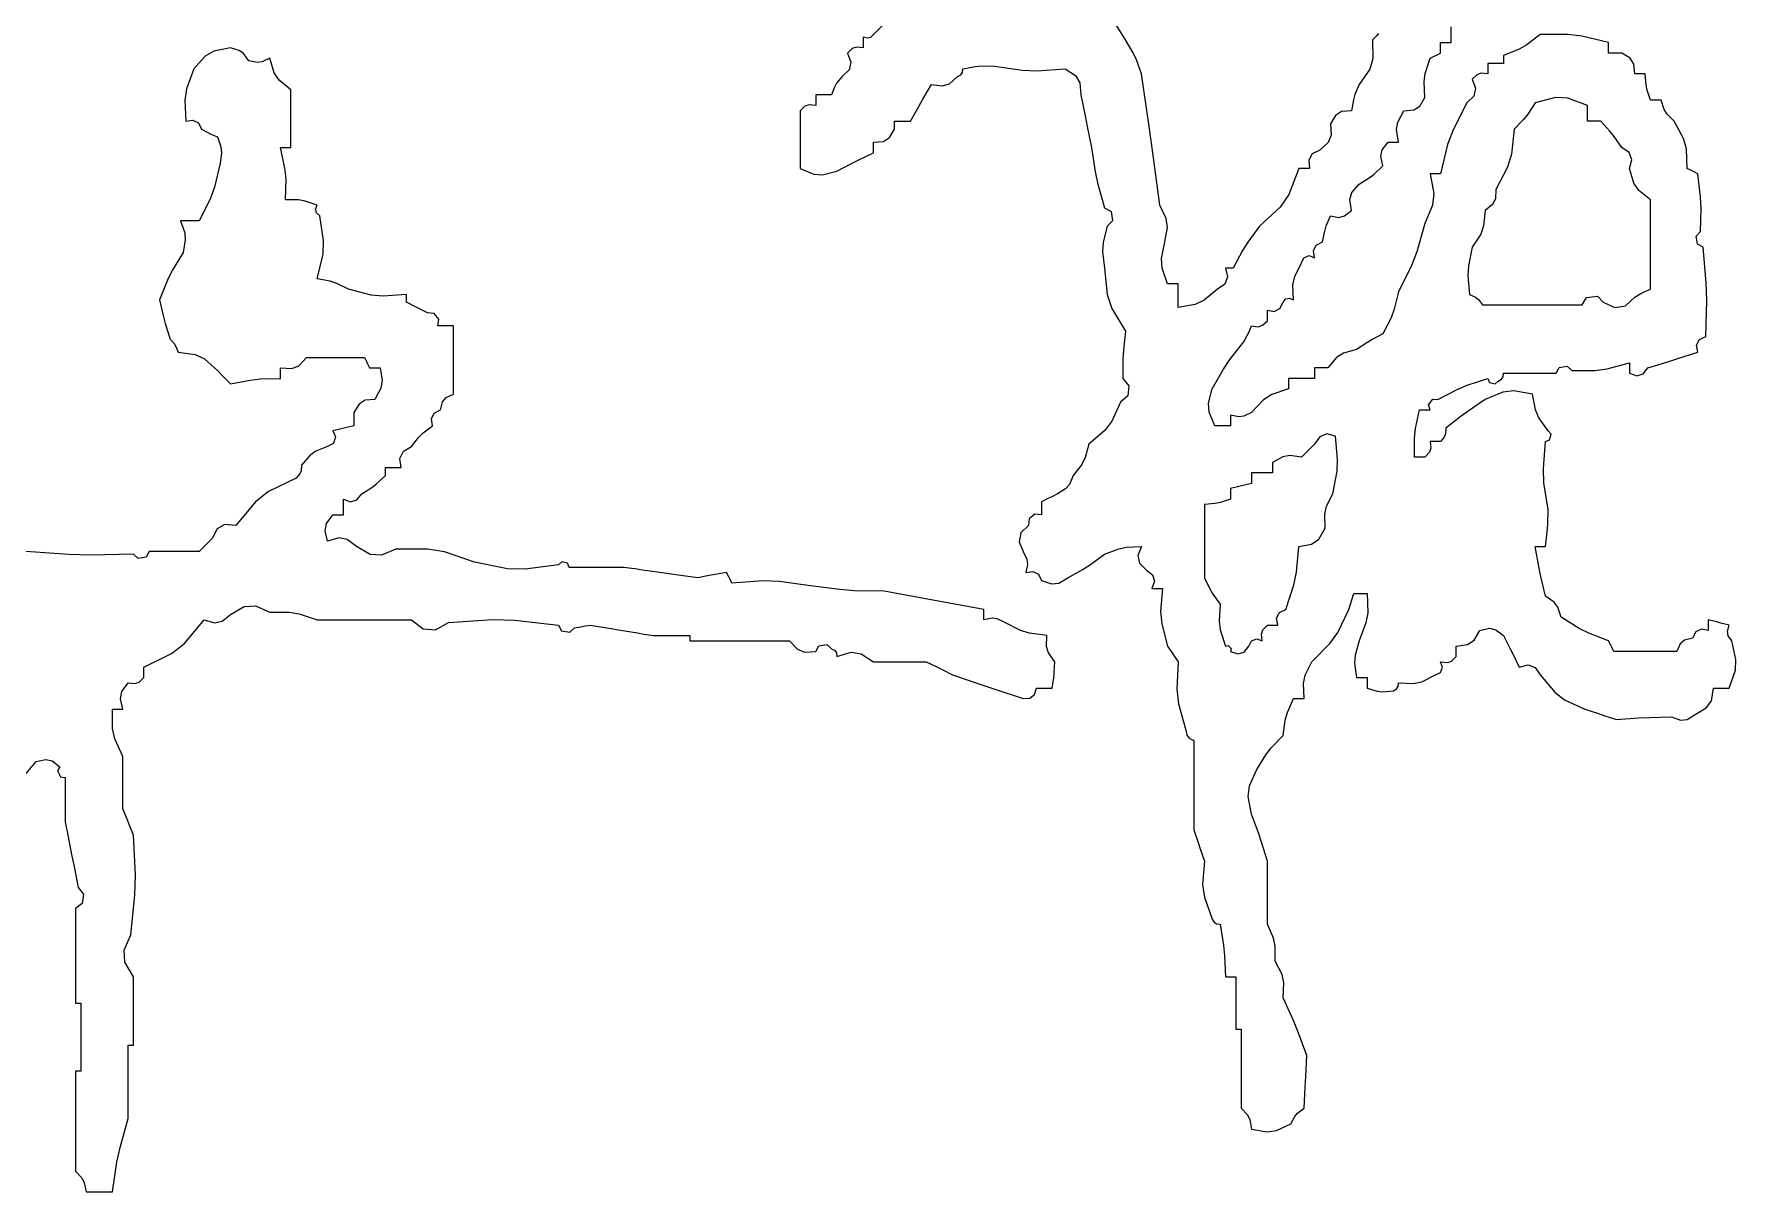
# Model space of a CAD drawing. Extents: x -737978 to 768813, y -372247 to 1140308.
# Drawn here: x -545731.4 to -545526.9, y -333713.7 to -333574.5 of the extents above; entities that cross this region are included whole.
import ezdxf

# ---------------------------------------------------------------- set-up
doc = ezdxf.new("R2010")
doc.units = 0
doc.header["$LTSCALE"] = 1000
doc.header["$MEASUREMENT"] = 0
doc.layers.get('0').update_dxf_attribs({"linetype": 'CONTINUOUS'})

# ---------------------------------------------------------------- blocks, each defined once
blk = doc.blocks.new('黄履优')
for p, q in [((1.1437, 0.4461), (1.140244, 0.442595)), ((1.220261, 0.440928), (1.217274, 0.445756)), ((1.323616, 0.440094), (1.323616, 0.445095)), ((0.936033, 0.438427), (0.930769, 0.437339)), ((0.938763, 0.437546), (0.936033, 0.438427)), ((1.133442, 0.438208), (1.131909, 0.43676)), ((1.134814, 0.438665), (1.133442, 0.438208)), ((1.13691, 0.438427), (1.134814, 0.438665)), ((1.138248, 0.441446), (1.13691, 0.441761)), ((1.13691, 0.441761), (1.13691, 0.440427)), ((1.13691, 0.440427), (1.13691, 0.439761)), ((1.13691, 0.439761), (1.13691, 0.438427)), ((1.139211, 0.441687), (1.138248, 0.441446)), ((1.140244, 0.442595), (1.139211, 0.441687)), ((1.22271, 0.43683), (1.220261, 0.440928)), ((1.299944, 0.442261), (1.298611, 0.440928)), ((1.298611, 0.440928), (1.298761, 0.435022)), ((1.300611, 0.442928), (1.299944, 0.442261)), ((1.320282, 0.43876), (1.320282, 0.440094)), ((1.320282, 0.440094), (1.321616, 0.440094)), ((1.320282, 0.438094), (1.320282, 0.43876)), ((1.320282, 0.43676), (1.320282, 0.438094)), ((1.321616, 0.440094), (1.322283, 0.440094)), ((1.322283, 0.440094), (1.323616, 0.440094)), ((1.345273, 0.437935), (1.340286, 0.435926)), ((1.347693, 0.439318), (1.345273, 0.437935)), ((1.351956, 0.442595), (1.347693, 0.439318)), ((1.360682, 0.442621), (1.351956, 0.442595)), ((1.365136, 0.442107), (1.360682, 0.442621)), ((1.373627, 0.440094), (1.365136, 0.442107)), ((1.373627, 0.43876), (1.373627, 0.440094)), ((1.373627, 0.438094), (1.373627, 0.43876)), ((1.373627, 0.43676), (1.373627, 0.438094)), ((0.927974, 0.435742), (0.924364, 0.431759)), ((0.930769, 0.437339), (0.927974, 0.435742)), ((0.94015, 0.436556), (0.938763, 0.437546)), ((0.941868, 0.434259), (0.94015, 0.436556)), ((0.944509, 0.433758), (0.941868, 0.434259)), ((0.9461, 0.433957), (0.944509, 0.433758)), ((0.948536, 0.435093), (0.9461, 0.433957)), ((0.949863, 0.430471), (0.948536, 0.435093)), ((1.131909, 0.43676), (1.133, 0.433887)), ((1.133, 0.433887), (1.132447, 0.431399)), ((1.168583, 0.431759), (1.172527, 0.43251)), ((1.172527, 0.43251), (1.174571, 0.43268)), ((1.174571, 0.43268), (1.178585, 0.432592)), ((1.178585, 0.432592), (1.1875, 0.4313)), ((1.223733, 0.434614), (1.22271, 0.43683)), ((1.225262, 0.430092), (1.223733, 0.434614)), ((1.298761, 0.435022), (1.297767, 0.431642)), ((1.315391, 0.430294), (1.316948, 0.435093)), ((1.316948, 0.435093), (1.318282, 0.43576)), ((1.318282, 0.43576), (1.318948, 0.436093)), ((1.318948, 0.436093), (1.320282, 0.43676)), ((1.337286, 0.433426), (1.335285, 0.433426)), ((1.335285, 0.433426), (1.335285, 0.432092)), ((1.338286, 0.433426), (1.337286, 0.433426)), ((1.340286, 0.433426), (1.338286, 0.433426)), ((1.340286, 0.435926), (1.340286, 0.434926)), ((1.340286, 0.434926), (1.340286, 0.434426)), ((1.340286, 0.434426), (1.340286, 0.433426)), ((1.375294, 0.43676), (1.373627, 0.43676)), ((1.376127, 0.43676), (1.375294, 0.43676)), ((1.377794, 0.43676), (1.376127, 0.43676)), ((1.380486, 0.435133), (1.377794, 0.43676)), ((1.381679, 0.433224), (1.380486, 0.435133)), ((1.381962, 0.430092), (1.381679, 0.433224)), ((0.924364, 0.431759), (0.92208, 0.425415)), ((0.951449, 0.428094), (0.949863, 0.430471)), ((0.955204, 0.425091), (0.951449, 0.428094)), ((1.128508, 0.427204), (1.127798, 0.42596)), ((1.130241, 0.429258), (1.128508, 0.427204)), ((1.132447, 0.431399), (1.130241, 0.429258)), ((1.162029, 0.426283), (1.164299, 0.426963)), ((1.164299, 0.426963), (1.166916, 0.429258)), ((1.166916, 0.429258), (1.167954, 0.429865)), ((1.167954, 0.429865), (1.168422, 0.430568)), ((1.168422, 0.430568), (1.168583, 0.431759)), ((1.1875, 0.4313), (1.192104, 0.431129)), ((1.192104, 0.431129), (1.20109, 0.431759)), ((1.20109, 0.431759), (1.204335, 0.429617)), ((1.204335, 0.429617), (1.205729, 0.427295)), ((1.205729, 0.427295), (1.206091, 0.423424)), ((1.227713, 0.413439), (1.225262, 0.430092)), ((1.297767, 0.431642), (1.294443, 0.426758)), ((1.315036, 0.42763), (1.315391, 0.430294)), ((1.315281, 0.42259), (1.315036, 0.42763)), ((1.331818, 0.429872), (1.330284, 0.428425)), ((1.330284, 0.428425), (1.331376, 0.425551)), ((1.33319, 0.43033), (1.331818, 0.429872)), ((1.335285, 0.430092), (1.33319, 0.43033)), ((1.335285, 0.432092), (1.335285, 0.431426)), ((1.335285, 0.431426), (1.335285, 0.430092)), ((1.383296, 0.430092), (1.381962, 0.430092)), ((1.383962, 0.430092), (1.383296, 0.430092)), ((1.385296, 0.430092), (1.383962, 0.430092)), ((1.385564, 0.426702), (1.385296, 0.430092)), ((0.92208, 0.425415), (0.921542, 0.421824)), ((0.921542, 0.421824), (0.921864, 0.415089)), ((0.955204, 0.417756), (0.955204, 0.425091)), ((1.123907, 0.423424), (1.121906, 0.423424)), ((1.121906, 0.423424), (1.121906, 0.42209)), ((1.121906, 0.42209), (1.121906, 0.421423)), ((1.124907, 0.423424), (1.123907, 0.423424)), ((1.126907, 0.423424), (1.124907, 0.423424)), ((1.127798, 0.42596), (1.126907, 0.423424)), ((1.15458, 0.419756), (1.155914, 0.42209)), ((1.155914, 0.42209), (1.158581, 0.426758)), ((1.158581, 0.426758), (1.162029, 0.426283)), ((1.206091, 0.423424), (1.207425, 0.416756)), ((1.292582, 0.421844), (1.291943, 0.418423)), ((1.293094, 0.423549), (1.292582, 0.421844)), ((1.294443, 0.426758), (1.293094, 0.423549)), ((1.313654, 0.419898), (1.315281, 0.42259)), ((1.330823, 0.423064), (1.328617, 0.420923)), ((1.331376, 0.425551), (1.330823, 0.423064)), ((1.35675, 0.422605), (1.350289, 0.420923)), ((1.360697, 0.422407), (1.35675, 0.422605)), ((1.366959, 0.42009), (1.360697, 0.422407)), ((1.385907, 0.424989), (1.385564, 0.426702)), ((1.386963, 0.421757), (1.385907, 0.424989)), ((1.388297, 0.421757), (1.386963, 0.421757)), ((1.388963, 0.421757), (1.388297, 0.421757)), ((1.390297, 0.421757), (1.388963, 0.421757)), ((1.391283, 0.41877), (1.390297, 0.421757)), ((0.955204, 0.414088), (0.955204, 0.417756)), ((1.118439, 0.41987), (1.116905, 0.418423)), ((1.116905, 0.418423), (1.116905, 0.411088)), ((1.119811, 0.420328), (1.118439, 0.41987)), ((1.121906, 0.42009), (1.119811, 0.420328)), ((1.121906, 0.421423), (1.121906, 0.42009)), ((1.151913, 0.415089), (1.15458, 0.419756)), ((1.207425, 0.416756), (1.208091, 0.413422)), ((1.286902, 0.416947), (1.285275, 0.414255)), ((1.28881, 0.41814), (1.286902, 0.416947)), ((1.291943, 0.418423), (1.28881, 0.41814)), ((1.306728, 0.414831), (1.308613, 0.418423)), ((1.308613, 0.418423), (1.311746, 0.418706)), ((1.311746, 0.418706), (1.313654, 0.419898)), ((1.328617, 0.420923), (1.324238, 0.412381)), ((1.347994, 0.417323), (1.346629, 0.415617)), ((1.350289, 0.420923), (1.347994, 0.417323)), ((1.366959, 0.418089), (1.366959, 0.42009)), ((1.366959, 0.417089), (1.366959, 0.418089)), ((1.366959, 0.415089), (1.366959, 0.417089)), ((1.392212, 0.417284), (1.391283, 0.41877)), ((1.394465, 0.415089), (1.392212, 0.417284)), ((0.921864, 0.415089), (0.924067, 0.415471)), ((0.924067, 0.415471), (0.925849, 0.414581)), ((0.925849, 0.414581), (0.926865, 0.412588)), ((0.926865, 0.412588), (0.928803, 0.411471)), ((0.928803, 0.411471), (0.92981, 0.410968)), ((0.92981, 0.410968), (0.931866, 0.410088)), ((0.955204, 0.406754), (0.955204, 0.414088)), ((1.116905, 0.411088), (1.116905, 0.40742)), ((1.145285, 0.409896), (1.146912, 0.412588)), ((1.146912, 0.414088), (1.146912, 0.415089)), ((1.146912, 0.415089), (1.148912, 0.415089)), ((1.146912, 0.413588), (1.146912, 0.414088)), ((1.146912, 0.412588), (1.146912, 0.413588)), ((1.148912, 0.415089), (1.149912, 0.415089)), ((1.149912, 0.415089), (1.151913, 0.415089)), ((1.208091, 0.413422), (1.209425, 0.406754)), ((1.22888, 0.405103), (1.227713, 0.413439)), ((1.285275, 0.414255), (1.285492, 0.410671)), ((1.306328, 0.412429), (1.306728, 0.414831)), ((1.306946, 0.408421), (1.306328, 0.412429)), ((1.324238, 0.412381), (1.322524, 0.407752)), ((1.34362, 0.412588), (1.342824, 0.404612)), ((1.346629, 0.415617), (1.34362, 0.412588)), ((1.368626, 0.415089), (1.366959, 0.415089)), ((1.369459, 0.415089), (1.368626, 0.415089)), ((1.371126, 0.415089), (1.369459, 0.415089)), ((1.374034, 0.411962), (1.371126, 0.415089)), ((1.375382, 0.410277), (1.374034, 0.411962)), ((1.397426, 0.409609), (1.394465, 0.415089)), ((0.931866, 0.410088), (0.932939, 0.406913)), ((0.932939, 0.406913), (0.933122, 0.405076)), ((0.953328, 0.400213), (0.95187, 0.406754)), ((0.95187, 0.406754), (0.953204, 0.406754)), ((0.953204, 0.406754), (0.95387, 0.406754)), ((0.95387, 0.406754), (0.955204, 0.406754)), ((1.116905, 0.40742), (1.116905, 0.400085)), ((1.140244, 0.408421), (1.143376, 0.408703)), ((1.140244, 0.407087), (1.140244, 0.408421)), ((1.140244, 0.40642), (1.140244, 0.407087)), ((1.140244, 0.405087), (1.140244, 0.40642)), ((1.143376, 0.408703), (1.145285, 0.409896)), ((1.209425, 0.406754), (1.210628, 0.398999)), ((1.281941, 0.40592), (1.27954, 0.40471)), ((1.28457, 0.408366), (1.281941, 0.40592)), ((1.285492, 0.410671), (1.28457, 0.408366)), ((1.301286, 0.403921), (1.301743, 0.40598)), ((1.301743, 0.40598), (1.303612, 0.408421)), ((1.303612, 0.408421), (1.304945, 0.408421)), ((1.304945, 0.408421), (1.305612, 0.408421)), ((1.305612, 0.408421), (1.306946, 0.408421)), ((1.322524, 0.407752), (1.320282, 0.398418)), ((1.377794, 0.406754), (1.375382, 0.410277)), ((1.380135, 0.40513), (1.377794, 0.406754)), ((1.398343, 0.406307), (1.397426, 0.409609)), ((1.398632, 0.400085), (1.398343, 0.406307)), ((0.932699, 0.401753), (0.930918, 0.394154)), ((0.933122, 0.405076), (0.932699, 0.401753)), ((0.953671, 0.396783), (0.953328, 0.400213)), ((1.116905, 0.400085), (1.121223, 0.39828)), ((1.128574, 0.399252), (1.133219, 0.401631)), ((1.133219, 0.401631), (1.135553, 0.402799)), ((1.135553, 0.402799), (1.140244, 0.405087)), ((1.231096, 0.388416), (1.22888, 0.405103)), ((1.275272, 0.400085), (1.27205, 0.391813)), ((1.276606, 0.400085), (1.275272, 0.400085)), ((1.277273, 0.400085), (1.276606, 0.400085)), ((1.278607, 0.400085), (1.277273, 0.400085)), ((1.27954, 0.40471), (1.278431, 0.402768)), ((1.278431, 0.402768), (1.278607, 0.400085)), ((1.299171, 0.398319), (1.301945, 0.400919)), ((1.301945, 0.400919), (1.301286, 0.403921)), ((1.341568, 0.400485), (1.337786, 0.393417)), ((1.342824, 0.404612), (1.341568, 0.400485)), ((1.380991, 0.402848), (1.380135, 0.40513)), ((1.380295, 0.400085), (1.380991, 0.402848)), ((1.38164, 0.395469), (1.380295, 0.400085)), ((1.399966, 0.399419), (1.398632, 0.400085)), ((0.953537, 0.390083), (0.953671, 0.396783)), ((1.121223, 0.39828), (1.124044, 0.398078)), ((1.124044, 0.398078), (1.128574, 0.399252)), ((1.210628, 0.398999), (1.211468, 0.395137)), ((1.211468, 0.395137), (1.213593, 0.387583)), ((1.292148, 0.392467), (1.294443, 0.395084)), ((1.294443, 0.395084), (1.297646, 0.397133)), ((1.297646, 0.397133), (1.299171, 0.398319)), ((1.318282, 0.398418), (1.316948, 0.398418)), ((1.316948, 0.398418), (1.318104, 0.392154)), ((1.318948, 0.398418), (1.318282, 0.398418)), ((1.320282, 0.398418), (1.318948, 0.398418)), ((1.383219, 0.393101), (1.38164, 0.395469)), ((1.400633, 0.399085), (1.399966, 0.399419)), ((1.401966, 0.398418), (1.400633, 0.399085)), ((1.40285, 0.391129), (1.401966, 0.398418)), ((0.929547, 0.390383), (0.926031, 0.383415)), ((0.930918, 0.394154), (0.929547, 0.390383)), ((0.957593, 0.390079), (0.953537, 0.390083)), ((0.959701, 0.389728), (0.957593, 0.390079)), ((0.963539, 0.388416), (0.959701, 0.389728)), ((1.27205, 0.391813), (1.269293, 0.387769)), ((1.291467, 0.390198), (1.292148, 0.392467)), ((1.291943, 0.386749), (1.291467, 0.390198)), ((1.318104, 0.392154), (1.317716, 0.388468)), ((1.337708, 0.390436), (1.33679, 0.388601)), ((1.337786, 0.393417), (1.337708, 0.390436)), ((1.386963, 0.390083), (1.383219, 0.393101)), ((1.386963, 0.378748), (1.386963, 0.390083)), ((1.403018, 0.38742), (1.40285, 0.391129)), ((0.963016, 0.387145), (0.963539, 0.388416)), ((0.963313, 0.385958), (0.963016, 0.387145)), ((0.964373, 0.385082), (0.963313, 0.385958)), ((0.965614, 0.37717), (0.964373, 0.385082)), ((1.213593, 0.387583), (1.215661, 0.386451)), ((1.215661, 0.386451), (1.216095, 0.383414)), ((1.233174, 0.384184), (1.231096, 0.388416)), ((1.233573, 0.381392), (1.233174, 0.384184)), ((1.269293, 0.387769), (1.26277, 0.381748)), ((1.283984, 0.38185), (1.285275, 0.385082)), ((1.285275, 0.385082), (1.287972, 0.384553)), ((1.287972, 0.384553), (1.289811, 0.385013)), ((1.289811, 0.385013), (1.291943, 0.386749)), ((1.317716, 0.388468), (1.315281, 0.382582)), ((1.334452, 0.386749), (1.333949, 0.381818)), ((1.33679, 0.388601), (1.334452, 0.386749)), ((1.4028, 0.380081), (1.403018, 0.38742)), ((0.92253, 0.383415), (0.920197, 0.383415)), ((0.920197, 0.383415), (0.921482, 0.379612)), ((0.921482, 0.379612), (0.921668, 0.377377)), ((0.923697, 0.383415), (0.92253, 0.383415)), ((0.926031, 0.383415), (0.923697, 0.383415)), ((1.214426, 0.381748), (1.213131, 0.376563)), ((1.216095, 0.383414), (1.214426, 0.381748)), ((1.232763, 0.376747), (1.233573, 0.381392)), ((1.26277, 0.381748), (1.259045, 0.376679)), ((1.282774, 0.376747), (1.283476, 0.380156)), ((1.283476, 0.380156), (1.283984, 0.38185)), ((1.315281, 0.382582), (1.312728, 0.373652)), ((1.333019, 0.379214), (1.330284, 0.37508)), ((1.333949, 0.381818), (1.333019, 0.379214)), ((1.386963, 0.37308), (1.386963, 0.378748)), ((1.401418, 0.378596), (1.4028, 0.380081)), ((1.401845, 0.376037), (1.401418, 0.378596)), ((0.92103, 0.373413), (0.917508, 0.367702)), ((0.921668, 0.377377), (0.92103, 0.373413)), ((0.965434, 0.372859), (0.965614, 0.37717)), ((1.213131, 0.376563), (1.212954, 0.373719)), ((1.212954, 0.373719), (1.213593, 0.368412)), ((1.231661, 0.371517), (1.232763, 0.376747)), ((1.257359, 0.373982), (1.254435, 0.368412)), ((1.259045, 0.376679), (1.257359, 0.373982)), ((1.279891, 0.37395), (1.280782, 0.375731)), ((1.280274, 0.371746), (1.279891, 0.37395)), ((1.280782, 0.375731), (1.282774, 0.376747)), ((1.312728, 0.373652), (1.311034, 0.36925)), ((1.330284, 0.37508), (1.329151, 0.369177)), ((1.386963, 0.361744), (1.386963, 0.37308)), ((1.403633, 0.37508), (1.401845, 0.376037)), ((1.404642, 0.363784), (1.403633, 0.37508)), ((0.917508, 0.367702), (0.915984, 0.364654)), ((0.963539, 0.365078), (0.965434, 0.372859)), ((1.213593, 0.368412), (1.214407, 0.360017)), ((1.231852, 0.368463), (1.231661, 0.371517)), ((1.233597, 0.363411), (1.231852, 0.368463)), ((1.252934, 0.368412), (1.251934, 0.368412)), ((1.251934, 0.368412), (1.25263, 0.36565)), ((1.253434, 0.368412), (1.252934, 0.368412)), ((1.254435, 0.368412), (1.253434, 0.368412)), ((1.273949, 0.365821), (1.276106, 0.370079)), ((1.276106, 0.370079), (1.276865, 0.371706)), ((1.276865, 0.371706), (1.278602, 0.372401)), ((1.278602, 0.372401), (1.280274, 0.371746)), ((1.311034, 0.36925), (1.306946, 0.36091)), ((1.329151, 0.369177), (1.328978, 0.366069)), ((0.915984, 0.364654), (0.913529, 0.35841)), ((0.967683, 0.364297), (0.963539, 0.365078)), ((0.969757, 0.363605), (0.967683, 0.364297)), ((0.973541, 0.361744), (0.969757, 0.363605)), ((1.234931, 0.363411), (1.233597, 0.363411)), ((1.235597, 0.363411), (1.234931, 0.363411)), ((1.236931, 0.363411), (1.235597, 0.363411)), ((1.236931, 0.36041), (1.236931, 0.363411)), ((1.251774, 0.363368), (1.249434, 0.361744)), ((1.25263, 0.36565), (1.251774, 0.363368)), ((1.273383, 0.363178), (1.273949, 0.365821)), ((1.273605, 0.35841), (1.273383, 0.363178)), ((1.328978, 0.366069), (1.329451, 0.360077)), ((1.40481, 0.358076), (1.404642, 0.363784)), ((0.913529, 0.35841), (0.914645, 0.353356)), ((0.980663, 0.359864), (0.973541, 0.361744)), ((0.984535, 0.359512), (0.980663, 0.359864)), ((0.991879, 0.360077), (0.984535, 0.359512)), ((0.991879, 0.359077), (0.991879, 0.360077)), ((0.991879, 0.358577), (0.991879, 0.359077)), ((0.991879, 0.357576), (0.991879, 0.358577)), ((0.994546, 0.356243), (0.991879, 0.357576)), ((1.214407, 0.360017), (1.215875, 0.355613)), ((1.236931, 0.35891), (1.236931, 0.36041)), ((1.236931, 0.355909), (1.236931, 0.35891)), ((1.242362, 0.356892), (1.236931, 0.355909)), ((1.245192, 0.358213), (1.242362, 0.356892)), ((1.249434, 0.361744), (1.245192, 0.358213)), ((1.269255, 0.355584), (1.270271, 0.357576)), ((1.270271, 0.357576), (1.271147, 0.358636)), ((1.271147, 0.358636), (1.272334, 0.358933)), ((1.272334, 0.358933), (1.273605, 0.35841)), ((1.306946, 0.36091), (1.305587, 0.355378)), ((1.329451, 0.360077), (1.331387, 0.359178)), ((1.331387, 0.359178), (1.332316, 0.358434)), ((1.332316, 0.358434), (1.333618, 0.356743)), ((1.333618, 0.356743), (1.346288, 0.356743)), ((1.346288, 0.356743), (1.352622, 0.356743)), ((1.352622, 0.356743), (1.365292, 0.356743)), ((1.365292, 0.356743), (1.366632, 0.359073)), ((1.366632, 0.359073), (1.370087, 0.359505)), ((1.370087, 0.359505), (1.37196, 0.357576)), ((1.37196, 0.357576), (1.375652, 0.355898)), ((1.379013, 0.356458), (1.381962, 0.359243)), ((1.381962, 0.359243), (1.383884, 0.360388)), ((1.383884, 0.360388), (1.384895, 0.360893)), ((1.384895, 0.360893), (1.386963, 0.361744)), ((1.404467, 0.346741), (1.40481, 0.358076)), ((0.914645, 0.353356), (0.915315, 0.350846)), ((0.995879, 0.355576), (0.994546, 0.356243)), ((0.998547, 0.354242), (0.995879, 0.355576)), ((1.00067, 0.354022), (0.998547, 0.354242)), ((1.002132, 0.352195), (1.00067, 0.354022)), ((1.001881, 0.350075), (1.002132, 0.352195)), ((1.215875, 0.355613), (1.220261, 0.348408)), ((1.263737, 0.350294), (1.26527, 0.351742)), ((1.26527, 0.353742), (1.26527, 0.355076)), ((1.26527, 0.355076), (1.267474, 0.354693)), ((1.26527, 0.353075), (1.26527, 0.353742)), ((1.26527, 0.351742), (1.26527, 0.353075)), ((1.267474, 0.354693), (1.269255, 0.355584)), ((1.304559, 0.352636), (1.301945, 0.347574)), ((1.305587, 0.355378), (1.304559, 0.352636)), ((1.375652, 0.355898), (1.379013, 0.356458)), ((0.915315, 0.350846), (0.916863, 0.345907)), ((0.916863, 0.345907), (0.918143, 0.344445)), ((1.003881, 0.350075), (1.001881, 0.350075)), ((1.004881, 0.350075), (1.003881, 0.350075)), ((1.006882, 0.350075), (1.004881, 0.350075)), ((1.006882, 0.341406), (1.006882, 0.350075)), ((1.220261, 0.348408), (1.219556, 0.342439)), ((1.257769, 0.345074), (1.258885, 0.347012)), ((1.258885, 0.347012), (1.259389, 0.348019)), ((1.259389, 0.348019), (1.260269, 0.350075)), ((1.260269, 0.350075), (1.262364, 0.349837)), ((1.262364, 0.349837), (1.263737, 0.350294)), ((1.301945, 0.347574), (1.298523, 0.345728)), ((1.402474, 0.345725), (1.404467, 0.346741)), ((0.918143, 0.344445), (0.918675, 0.343558)), ((0.918675, 0.343558), (0.919363, 0.34174)), ((0.919363, 0.34174), (0.924837, 0.34104)), ((0.924837, 0.34104), (0.927813, 0.339651)), ((1.006882, 0.337072), (1.006882, 0.341406)), ((1.219556, 0.342439), (1.219388, 0.339415)), ((1.253333, 0.339386), (1.257769, 0.345074)), ((1.289411, 0.341447), (1.28724, 0.340065)), ((1.29361, 0.342573), (1.289411, 0.341447)), ((1.296849, 0.344723), (1.29361, 0.342573)), ((1.298523, 0.345728), (1.296849, 0.344723)), ((1.395644, 0.339701), (1.401966, 0.34174)), ((1.401584, 0.343943), (1.402474, 0.345725)), ((1.401966, 0.34174), (1.401584, 0.343943)), ((0.927813, 0.339651), (0.931866, 0.335905)), ((0.931866, 0.335905), (0.933533, 0.334238)), ((0.95187, 0.335405), (0.95187, 0.336739)), ((0.95187, 0.336739), (0.955455, 0.336533)), ((0.95187, 0.334738), (0.95187, 0.335405)), ((0.955455, 0.336533), (0.957751, 0.337451)), ((0.957751, 0.337451), (0.960205, 0.340073)), ((0.960205, 0.340073), (0.96754, 0.340073)), ((0.96754, 0.340073), (0.971208, 0.340073)), ((0.971208, 0.340073), (0.978542, 0.340073)), ((0.978542, 0.340073), (0.979209, 0.338739)), ((0.979209, 0.338739), (0.979543, 0.338072)), ((0.979543, 0.338072), (0.980209, 0.336739)), ((0.980209, 0.336739), (0.981543, 0.336739)), ((0.981543, 0.336739), (0.98221, 0.336739)), ((0.98221, 0.336739), (0.983543, 0.336739)), ((0.983543, 0.336739), (0.984161, 0.33273)), ((1.006882, 0.328404), (1.006882, 0.337072)), ((1.219388, 0.339415), (1.219427, 0.333405)), ((1.247767, 0.330071), (1.25131, 0.336353)), ((1.25131, 0.336353), (1.253333, 0.339386)), ((1.281941, 0.336739), (1.280274, 0.336739)), ((1.280274, 0.336739), (1.280274, 0.335405)), ((1.280274, 0.335405), (1.280274, 0.334738)), ((1.282774, 0.336739), (1.281941, 0.336739)), ((1.284441, 0.336739), (1.282774, 0.336739)), ((1.28724, 0.340065), (1.284441, 0.336739)), ((1.340126, 0.33388), (1.340286, 0.335072)), ((1.340286, 0.335072), (1.346954, 0.335072)), ((1.346954, 0.335072), (1.350289, 0.335072)), ((1.350289, 0.335072), (1.356957, 0.335072)), ((1.356957, 0.335072), (1.357913, 0.33686)), ((1.357913, 0.33686), (1.360473, 0.337286)), ((1.360473, 0.337286), (1.361958, 0.335905)), ((1.361958, 0.335905), (1.36936, 0.335912)), ((1.36936, 0.335912), (1.373161, 0.33643)), ((1.373161, 0.33643), (1.380295, 0.338406)), ((1.380295, 0.338406), (1.380295, 0.337072)), ((1.380295, 0.337072), (1.380295, 0.336405)), ((1.380295, 0.336405), (1.380295, 0.335072)), ((1.380295, 0.335072), (1.382586, 0.334269)), ((1.384609, 0.334847), (1.38613, 0.336739)), ((1.38613, 0.336739), (1.392476, 0.338701)), ((1.392476, 0.338701), (1.395644, 0.339701)), ((0.933533, 0.334238), (0.934366, 0.333405)), ((0.934366, 0.333405), (0.936033, 0.331738)), ((0.936033, 0.331738), (0.942297, 0.332892)), ((0.942297, 0.332892), (0.945503, 0.33323)), ((0.945503, 0.33323), (0.95187, 0.333405)), ((0.95187, 0.333405), (0.95187, 0.334738)), ((0.983761, 0.330328), (0.981876, 0.326736)), ((0.984161, 0.33273), (0.983761, 0.330328)), ((1.219427, 0.333405), (1.221278, 0.331019)), ((1.221278, 0.331019), (1.220923, 0.327824)), ((1.246593, 0.325541), (1.247767, 0.330071)), ((1.271938, 0.330071), (1.26669, 0.32827)), ((1.275272, 0.333405), (1.271938, 0.333405)), ((1.271938, 0.333405), (1.271938, 0.332071)), ((1.271938, 0.332071), (1.271938, 0.331404)), ((1.271938, 0.331404), (1.271938, 0.330071)), ((1.27694, 0.333405), (1.275272, 0.333405)), ((1.280274, 0.333405), (1.27694, 0.333405)), ((1.280274, 0.334738), (1.280274, 0.333405)), ((1.319449, 0.326736), (1.325564, 0.329874)), ((1.325564, 0.329874), (1.328767, 0.331223)), ((1.328767, 0.331223), (1.335285, 0.333405)), ((1.335285, 0.333405), (1.335762, 0.332115)), ((1.335762, 0.332115), (1.337592, 0.331658)), ((1.337592, 0.331658), (1.338619, 0.332571)), ((1.338619, 0.332571), (1.339657, 0.333178)), ((1.339657, 0.333178), (1.340126, 0.33388)), ((1.382586, 0.334269), (1.384609, 0.334847)), ((0.976835, 0.325261), (0.975208, 0.322569)), ((0.978744, 0.326454), (0.976835, 0.325261)), ((0.981876, 0.326736), (0.978744, 0.326454)), ((1.002714, 0.323402), (1.00333, 0.325933)), ((1.00333, 0.325933), (1.004504, 0.327342)), ((1.004504, 0.327342), (1.006882, 0.328404)), ((1.218594, 0.325903), (1.215876, 0.319814)), ((1.220923, 0.327824), (1.218594, 0.325903)), ((1.246795, 0.322719), (1.246593, 0.325541)), ((1.264087, 0.326596), (1.260269, 0.322569)), ((1.26669, 0.32827), (1.264087, 0.326596)), ((1.316429, 0.324987), (1.317782, 0.326791)), ((1.316948, 0.323402), (1.316429, 0.324987)), ((1.317782, 0.326791), (1.319449, 0.326736)), ((1.334452, 0.326736), (1.329337, 0.323229)), ((1.340018, 0.329078), (1.334452, 0.326736)), ((1.343511, 0.329466), (1.340018, 0.329078)), ((1.349455, 0.328404), (1.343511, 0.329466)), ((1.350444, 0.323422), (1.349455, 0.328404)), ((0.975208, 0.322569), (0.975208, 0.320902)), ((0.975208, 0.320902), (0.975208, 0.320068)), ((0.975208, 0.320068), (0.975208, 0.318401)), ((0.999831, 0.320605), (1.000722, 0.322386)), ((1.000214, 0.318401), (0.999831, 0.320605)), ((1.000722, 0.322386), (1.002714, 0.323402)), ((1.215876, 0.319814), (1.213676, 0.31688)), ((1.2486, 0.318401), (1.246795, 0.322719)), ((1.256236, 0.321205), (1.253601, 0.321735)), ((1.253601, 0.321735), (1.253601, 0.320402)), ((1.253601, 0.320402), (1.253601, 0.319735)), ((1.253601, 0.319735), (1.253601, 0.318401)), ((1.257846, 0.321406), (1.256236, 0.321205)), ((1.260269, 0.322569), (1.257846, 0.321406)), ((1.312313, 0.317506), (1.313614, 0.323402)), ((1.313614, 0.323402), (1.314948, 0.323402)), ((1.314948, 0.323402), (1.315614, 0.323402)), ((1.315614, 0.323402), (1.316948, 0.323402)), ((1.326832, 0.321391), (1.321949, 0.317568)), ((1.329337, 0.323229), (1.326832, 0.321391)), ((1.351531, 0.320885), (1.350444, 0.323422)), ((1.354456, 0.316734), (1.351531, 0.320885)), ((0.971208, 0.317401), (0.96854, 0.316734)), ((0.96854, 0.316734), (0.969416, 0.314816)), ((0.969416, 0.314816), (0.968725, 0.312742)), ((0.972541, 0.317735), (0.971208, 0.317401)), ((0.975208, 0.318401), (0.972541, 0.317735)), ((0.993546, 0.311733), (0.995822, 0.314741)), ((0.995822, 0.314741), (0.997206, 0.316125)), ((0.997206, 0.316125), (1.000214, 0.318401)), ((1.213676, 0.31688), (1.208592, 0.312567)), ((1.250601, 0.318401), (1.2486, 0.318401)), ((1.251601, 0.318401), (1.250601, 0.318401)), ((1.253601, 0.318401), (1.251601, 0.318401)), ((1.281897, 0.314907), (1.280274, 0.312567)), ((1.284179, 0.315763), (1.281897, 0.314907)), ((1.286942, 0.315067), (1.284179, 0.315763)), ((1.287601, 0.307755), (1.286942, 0.315067)), ((1.311947, 0.308399), (1.311972, 0.314437)), ((1.311972, 0.314437), (1.312313, 0.317506)), ((1.321434, 0.314778), (1.320282, 0.3134)), ((1.321833, 0.315776), (1.321434, 0.314778)), ((1.321949, 0.317568), (1.321833, 0.315776)), ((1.353623, 0.3134), (1.354912, 0.313877)), ((1.355369, 0.315707), (1.354456, 0.316734)), ((1.354912, 0.313877), (1.355369, 0.315707)), ((0.96122, 0.30896), (0.958538, 0.305899)), ((0.963079, 0.310261), (0.96122, 0.30896)), ((0.966873, 0.311733), (0.963079, 0.310261)), ((0.968725, 0.312742), (0.966873, 0.311733)), ((0.989806, 0.30802), (0.990939, 0.310285)), ((0.990939, 0.310285), (0.993546, 0.311733)), ((1.207411, 0.308252), (1.206334, 0.306097)), ((1.208592, 0.312567), (1.207411, 0.308252)), ((1.270202, 0.308531), (1.266937, 0.306732)), ((1.272417, 0.308934), (1.270202, 0.308531)), ((1.276106, 0.308399), (1.272417, 0.308934)), ((1.277773, 0.310066), (1.276106, 0.308399)), ((1.278607, 0.3109), (1.277773, 0.310066)), ((1.280274, 0.312567), (1.278607, 0.3109)), ((1.313281, 0.308399), (1.311947, 0.308399)), ((1.313947, 0.308399), (1.313281, 0.308399)), ((1.315281, 0.308399), (1.313947, 0.308399)), ((1.316729, 0.309933), (1.315281, 0.308399)), ((1.317186, 0.311305), (1.316729, 0.309933)), ((1.318282, 0.3134), (1.316948, 0.3134)), ((1.316948, 0.3134), (1.317186, 0.311305)), ((1.318948, 0.3134), (1.318282, 0.3134)), ((1.320282, 0.3134), (1.318948, 0.3134)), ((1.35293, 0.304753), (1.353623, 0.3134)), ((0.958023, 0.303108), (0.956871, 0.301731)), ((0.958422, 0.304107), (0.958023, 0.303108)), ((0.958538, 0.305899), (0.958422, 0.304107)), ((0.985211, 0.304065), (0.985211, 0.305065)), ((0.985211, 0.305065), (0.987211, 0.305065)), ((0.985211, 0.303565), (0.985211, 0.304065)), ((0.985211, 0.302565), (0.985211, 0.303565)), ((0.987211, 0.305065), (0.988211, 0.305065)), ((0.988211, 0.305065), (0.990212, 0.305065)), ((0.990212, 0.305065), (0.989806, 0.30802)), ((1.206334, 0.306097), (1.203591, 0.302565)), ((1.262937, 0.303398), (1.260269, 0.303398)), ((1.260269, 0.303398), (1.260269, 0.302065)), ((1.26427, 0.303398), (1.262937, 0.303398)), ((1.266937, 0.303398), (1.26427, 0.303398)), ((1.266937, 0.306732), (1.266937, 0.305399)), ((1.266937, 0.305399), (1.266937, 0.304732)), ((1.266937, 0.304732), (1.266937, 0.303398)), ((1.286108, 0.29673), (1.287428, 0.303953)), ((1.287428, 0.303953), (1.287601, 0.307755)), ((1.353101, 0.300297), (1.35293, 0.304753)), ((0.948129, 0.297443), (0.943964, 0.294183)), ((0.956871, 0.301731), (0.948129, 0.297443)), ((0.977709, 0.29673), (0.980911, 0.298778)), ((0.980911, 0.298778), (0.982437, 0.299965)), ((0.982437, 0.299965), (0.985211, 0.302565)), ((1.201216, 0.298327), (1.198589, 0.29673)), ((1.202414, 0.299725), (1.201216, 0.298327)), ((1.203591, 0.302565), (1.202414, 0.299725)), ((1.256268, 0.299064), (1.253601, 0.298397)), ((1.253601, 0.298397), (1.253601, 0.297063)), ((1.257602, 0.299397), (1.256268, 0.299064)), ((1.260269, 0.300064), (1.257602, 0.299397)), ((1.260269, 0.302065), (1.260269, 0.301398)), ((1.260269, 0.301398), (1.260269, 0.300064)), ((1.354456, 0.291729), (1.353101, 0.300297)), ((0.943964, 0.294183), (0.9377, 0.286728)), ((0.971874, 0.293063), (0.971874, 0.295063)), ((0.971874, 0.295063), (0.974165, 0.29426)), ((0.971874, 0.292062), (0.971874, 0.293063)), ((0.971874, 0.290062), (0.971874, 0.292062)), ((0.974165, 0.29426), (0.976188, 0.294838)), ((0.976188, 0.294838), (0.977709, 0.29673)), ((1.195589, 0.29523), (1.193588, 0.29423)), ((1.193588, 0.29423), (1.193588, 0.292563)), ((1.193588, 0.292563), (1.193588, 0.291729)), ((1.196589, 0.29573), (1.195589, 0.29523)), ((1.198589, 0.29673), (1.196589, 0.29573)), ((1.248656, 0.293664), (1.245266, 0.293396)), ((1.245266, 0.293396), (1.245266, 0.284061)), ((1.250369, 0.294007), (1.248656, 0.293664)), ((1.253601, 0.295063), (1.250369, 0.294007)), ((1.253601, 0.297063), (1.253601, 0.296397)), ((1.253601, 0.296397), (1.253601, 0.295063)), ((1.283485, 0.290341), (1.28405, 0.292787)), ((1.28405, 0.292787), (1.286108, 0.29673)), ((0.934279, 0.287008), (0.931769, 0.285613)), ((0.9377, 0.286728), (0.934279, 0.287008)), ((0.966091, 0.285036), (0.966546, 0.287308)), ((0.966546, 0.287308), (0.96854, 0.290062)), ((0.96854, 0.290062), (0.969874, 0.290062)), ((0.969874, 0.290062), (0.970541, 0.290062)), ((0.970541, 0.290062), (0.971874, 0.290062)), ((1.189421, 0.286728), (1.186989, 0.284351)), ((1.189641, 0.288851), (1.189421, 0.286728)), ((1.191468, 0.290313), (1.189641, 0.288851)), ((1.193588, 0.290062), (1.191468, 0.290313)), ((1.193588, 0.291729), (1.193588, 0.290062)), ((1.283608, 0.285894), (1.283485, 0.290341)), ((1.354176, 0.284707), (1.354344, 0.287051)), ((1.354344, 0.287051), (1.354456, 0.291729)), ((0.930199, 0.28256), (0.928532, 0.280893)), ((0.931769, 0.285613), (0.930199, 0.28256)), ((0.966873, 0.281727), (0.966091, 0.285036)), ((0.97046, 0.282742), (0.966873, 0.281727)), ((0.973042, 0.282273), (0.97046, 0.282742)), ((0.976042, 0.28006), (0.973042, 0.282273)), ((1.186989, 0.284351), (1.186424, 0.281522)), ((1.186424, 0.281522), (1.187754, 0.278393)), ((1.245266, 0.284061), (1.245266, 0.279393)), ((1.279284, 0.280748), (1.281589, 0.282361)), ((1.281589, 0.282361), (1.283608, 0.285894)), ((1.353623, 0.28006), (1.354176, 0.284707)), ((0.88466, 0.277441), (0.871019, 0.278393)), ((0.891523, 0.277273), (0.88466, 0.277441)), ((0.905193, 0.277559), (0.891523, 0.277273)), ((0.906678, 0.276178), (0.905193, 0.277559)), ((0.909238, 0.276605), (0.906678, 0.276178)), ((0.910194, 0.278393), (0.909238, 0.276605)), ((0.916529, 0.278393), (0.910194, 0.278393)), ((0.919697, 0.278393), (0.916529, 0.278393)), ((0.926031, 0.278393), (0.919697, 0.278393)), ((0.927698, 0.28006), (0.926031, 0.278393)), ((0.928532, 0.280893), (0.927698, 0.28006)), ((0.980333, 0.277471), (0.976042, 0.28006)), ((0.983947, 0.27723), (0.980333, 0.277471)), ((0.988545, 0.279226), (0.983947, 0.27723)), ((0.998685, 0.279214), (0.988545, 0.279226)), ((1.003954, 0.278335), (0.998685, 0.279214)), ((1.01355, 0.275059), (1.003954, 0.278335)), ((1.187754, 0.278393), (1.188917, 0.275969)), ((1.188917, 0.275969), (1.189118, 0.27436)), ((1.209111, 0.274288), (1.213593, 0.277559)), ((1.213593, 0.277559), (1.21806, 0.27924)), ((1.21806, 0.27924), (1.220497, 0.279763)), ((1.220497, 0.279763), (1.225262, 0.28006)), ((1.225262, 0.28006), (1.22417, 0.277186)), ((1.22417, 0.277186), (1.224723, 0.274699)), ((1.245266, 0.279393), (1.245266, 0.270058)), ((1.274575, 0.271916), (1.275272, 0.28006)), ((1.275272, 0.28006), (1.279284, 0.280748)), ((1.351428, 0.273687), (1.350289, 0.28006)), ((1.350289, 0.28006), (1.351622, 0.28006)), ((1.351622, 0.28006), (1.352289, 0.28006)), ((1.352289, 0.28006), (1.353623, 0.28006)), ((1.024014, 0.272953), (1.01355, 0.275059)), ((1.029647, 0.272777), (1.024014, 0.272953)), ((1.040222, 0.274225), (1.029647, 0.272777)), ((1.04125, 0.275138), (1.040222, 0.274225)), ((1.043079, 0.274681), (1.04125, 0.275138)), ((1.043556, 0.273392), (1.043079, 0.274681)), ((1.050558, 0.273392), (1.043556, 0.273392)), ((1.054059, 0.273392), (1.050558, 0.273392)), ((1.06106, 0.273392), (1.054059, 0.273392)), ((1.063394, 0.273058), (1.06106, 0.273392)), ((1.064561, 0.272892), (1.063394, 0.273058)), ((1.066895, 0.272558), (1.064561, 0.272892)), ((1.073896, 0.271558), (1.066895, 0.272558)), ((1.077397, 0.271058), (1.073896, 0.271558)), ((1.084398, 0.270058), (1.077397, 0.271058)), ((1.088044, 0.270836), (1.084398, 0.270058)), ((1.089881, 0.27117), (1.088044, 0.270836)), ((1.093567, 0.271725), (1.089881, 0.27117)), ((1.094234, 0.270391), (1.093567, 0.271725)), ((1.094567, 0.269724), (1.094234, 0.270391)), ((1.189118, 0.27436), (1.188587, 0.271725)), ((1.188587, 0.271725), (1.190791, 0.272107)), ((1.190791, 0.272107), (1.192572, 0.271217)), ((1.192572, 0.271217), (1.193588, 0.269224)), ((1.201923, 0.270058), (1.206761, 0.272777)), ((1.206761, 0.272777), (1.209111, 0.274288)), ((1.224723, 0.274699), (1.226929, 0.272558)), ((1.226929, 0.272558), (1.228821, 0.271038)), ((1.228821, 0.271038), (1.229399, 0.269014)), ((1.273717, 0.2678), (1.274575, 0.271916)), ((1.352096, 0.270514), (1.351428, 0.273687)), ((1.353623, 0.264223), (1.352096, 0.270514)), ((1.095234, 0.268391), (1.094567, 0.269724)), ((1.105217, 0.26909), (1.095234, 0.268391)), ((1.110325, 0.26892), (1.105217, 0.26909)), ((1.120239, 0.267557), (1.110325, 0.26892)), ((1.129516, 0.266318), (1.120239, 0.267557)), ((1.134219, 0.265982), (1.129516, 0.266318)), ((1.143578, 0.26589), (1.134219, 0.265982)), ((1.156231, 0.263472), (1.143578, 0.26589)), ((1.193588, 0.269224), (1.196755, 0.268129)), ((1.196755, 0.268129), (1.199036, 0.268357)), ((1.199036, 0.268357), (1.201923, 0.270058)), ((1.229399, 0.269014), (1.228596, 0.266724)), ((1.228596, 0.266724), (1.229929, 0.266724)), ((1.229929, 0.266724), (1.230596, 0.266724)), ((1.230596, 0.266724), (1.23193, 0.266724)), ((1.23193, 0.266724), (1.231365, 0.25938)), ((1.245266, 0.270058), (1.246961, 0.266558)), ((1.246961, 0.266558), (1.247977, 0.264865)), ((1.247977, 0.264865), (1.250267, 0.261723)), ((1.271105, 0.260056), (1.273717, 0.2678)), ((1.292109, 0.263056), (1.292776, 0.265057)), ((1.292776, 0.265057), (1.294443, 0.265057)), ((1.294443, 0.265057), (1.295277, 0.265057)), ((1.295277, 0.265057), (1.296944, 0.265057)), ((1.296944, 0.265057), (1.297132, 0.258975)), ((0.936033, 0.258389), (0.940325, 0.260978)), ((0.940325, 0.260978), (0.943939, 0.261219)), ((0.943939, 0.261219), (0.948536, 0.259222)), ((1.162566, 0.262304), (1.156231, 0.263472)), ((1.175251, 0.260056), (1.162566, 0.262304)), ((1.175251, 0.258722), (1.175251, 0.260056)), ((1.250267, 0.261723), (1.24996, 0.256355)), ((1.269113, 0.259039), (1.271105, 0.260056)), ((1.287603, 0.25271), (1.291109, 0.260056)), ((1.291109, 0.260056), (1.291776, 0.262056)), ((1.291776, 0.262056), (1.292109, 0.263056)), ((1.35636, 0.262321), (1.353623, 0.264223)), ((1.357564, 0.260716), (1.35636, 0.262321)), ((1.358624, 0.257555), (1.357564, 0.260716)), ((0.921434, 0.249266), (0.927698, 0.256722)), ((0.927698, 0.256722), (0.930975, 0.255813)), ((0.930975, 0.255813), (0.933358, 0.25629)), ((0.933358, 0.25629), (0.936033, 0.258389)), ((0.948536, 0.259222), (0.95462, 0.259215)), ((0.95462, 0.259215), (0.957782, 0.258688)), ((0.957782, 0.258688), (0.963539, 0.256722)), ((0.963539, 0.256722), (0.975542, 0.256722)), ((0.975542, 0.256722), (0.981543, 0.256722)), ((0.981543, 0.256722), (0.993546, 0.256722)), ((0.993546, 0.256722), (0.99722, 0.253824)), ((1.001166, 0.253542), (1.005215, 0.255888)), ((1.005215, 0.255888), (1.019191, 0.256812)), ((1.019191, 0.256812), (1.026306, 0.256643)), ((1.026306, 0.256643), (1.040222, 0.255054)), ((1.040222, 0.255054), (1.041179, 0.253266)), ((1.043738, 0.25284), (1.045223, 0.254221)), ((1.045223, 0.254221), (1.047224, 0.254554)), ((1.047224, 0.254554), (1.048224, 0.254721)), ((1.048224, 0.254721), (1.050224, 0.255054)), ((1.050224, 0.255054), (1.056226, 0.254054)), ((1.056226, 0.254054), (1.059226, 0.253554)), ((1.175251, 0.258055), (1.175251, 0.258722)), ((1.175251, 0.256722), (1.175251, 0.258055)), ((1.177886, 0.257252), (1.175251, 0.256722)), ((1.179496, 0.257051), (1.177886, 0.257252)), ((1.181919, 0.255888), (1.179496, 0.257051)), ((1.186903, 0.253358), (1.181919, 0.255888)), ((1.231365, 0.25938), (1.231717, 0.255508)), ((1.231717, 0.255508), (1.233597, 0.248386)), ((1.24996, 0.256355), (1.250315, 0.253513)), ((1.263823, 0.253521), (1.26527, 0.255054)), ((1.26527, 0.255054), (1.266604, 0.255054)), ((1.266604, 0.255054), (1.267271, 0.255054)), ((1.267271, 0.255054), (1.268604, 0.255054)), ((1.268222, 0.257258), (1.269113, 0.259039)), ((1.268604, 0.255054), (1.268222, 0.257258)), ((1.296593, 0.255745), (1.294443, 0.250053)), ((1.297132, 0.258975), (1.296593, 0.255745)), ((1.332785, 0.253387), (1.335787, 0.254046)), ((1.335787, 0.254046), (1.337846, 0.253589)), ((1.364335, 0.254033), (1.358624, 0.257555)), ((1.367383, 0.252509), (1.364335, 0.254033)), ((1.407968, 0.256055), (1.4053, 0.256722)), ((1.4053, 0.256722), (1.4053, 0.255388)), ((1.4053, 0.255388), (1.4053, 0.254721)), ((1.4053, 0.254721), (1.4053, 0.253387)), ((1.409301, 0.255721), (1.407968, 0.256055)), ((1.411968, 0.255054), (1.409301, 0.255721)), ((1.411375, 0.253115), (1.411968, 0.255054)), ((0.91727, 0.246007), (0.921434, 0.249266)), ((0.99722, 0.253824), (1.001166, 0.253542)), ((1.041179, 0.253266), (1.043738, 0.25284)), ((1.059226, 0.253554), (1.065228, 0.252554)), ((1.065228, 0.252554), (1.067228, 0.252221)), ((1.067228, 0.252221), (1.068228, 0.252054)), ((1.068228, 0.252054), (1.070229, 0.25172)), ((1.070229, 0.25172), (1.074896, 0.25172)), ((1.074896, 0.25172), (1.07723, 0.25172)), ((1.07723, 0.25172), (1.081898, 0.25172)), ((1.081898, 0.25172), (1.081898, 0.251054)), ((1.081898, 0.251054), (1.081898, 0.25072)), ((1.081898, 0.25072), (1.081898, 0.250053)), ((1.081898, 0.250053), (1.094567, 0.250053)), ((1.094567, 0.250053), (1.100902, 0.250053)), ((1.100902, 0.250053), (1.113571, 0.250053)), ((1.113571, 0.250053), (1.116025, 0.247432)), ((1.122863, 0.248508), (1.125423, 0.248934)), ((1.125423, 0.248934), (1.126907, 0.247553)), ((1.189718, 0.252478), (1.186903, 0.253358)), ((1.195255, 0.25172), (1.189718, 0.252478)), ((1.195191, 0.24824), (1.195255, 0.25172)), ((1.250315, 0.253513), (1.251934, 0.248386)), ((1.259436, 0.248386), (1.260195, 0.250014)), ((1.260195, 0.250014), (1.261932, 0.250708)), ((1.261932, 0.250708), (1.263603, 0.250053)), ((1.263365, 0.252149), (1.263823, 0.253521)), ((1.263603, 0.250053), (1.263365, 0.252149)), ((1.27944, 0.243385), (1.285142, 0.249194)), ((1.285142, 0.249194), (1.287603, 0.25271)), ((1.294443, 0.250053), (1.293139, 0.245559)), ((1.325283, 0.248386), (1.328857, 0.248869)), ((1.328857, 0.248869), (1.330965, 0.250274)), ((1.330965, 0.250274), (1.332785, 0.253387)), ((1.337846, 0.253589), (1.340286, 0.25172)), ((1.340286, 0.25172), (1.342287, 0.24772)), ((1.373627, 0.250053), (1.367383, 0.252509)), ((1.374294, 0.24872), (1.373627, 0.250053)), ((1.374627, 0.248053), (1.374294, 0.24872)), ((1.39636, 0.249097), (1.395298, 0.246719)), ((1.397769, 0.250271), (1.39636, 0.249097)), ((1.400299, 0.250887), (1.397769, 0.250271)), ((1.401315, 0.252879), (1.400299, 0.250887)), ((1.403097, 0.25377), (1.401315, 0.252879)), ((1.4053, 0.253387), (1.403097, 0.25377)), ((1.411611, 0.251695), (1.411375, 0.253115)), ((1.412802, 0.250053), (1.411611, 0.251695)), ((1.414074, 0.244179), (1.412802, 0.250053)), ((0.908527, 0.241718), (0.91727, 0.246007)), ((1.116025, 0.247432), (1.118321, 0.246513)), ((1.118321, 0.246513), (1.121906, 0.246719)), ((1.121906, 0.246719), (1.122863, 0.248508)), ((1.126907, 0.247553), (1.127945, 0.246946)), ((1.127945, 0.246946), (1.128414, 0.246244)), ((1.128414, 0.246244), (1.128574, 0.245052)), ((1.128574, 0.245052), (1.133082, 0.246437)), ((1.133082, 0.246437), (1.136305, 0.245977)), ((1.136305, 0.245977), (1.140244, 0.243385)), ((1.140244, 0.243385), (1.146912, 0.243385)), ((1.146912, 0.243385), (1.150246, 0.243385)), ((1.150246, 0.243385), (1.156914, 0.243385)), ((1.156914, 0.243385), (1.160297, 0.241821)), ((1.195786, 0.246255), (1.195191, 0.24824)), ((1.197756, 0.243385), (1.195786, 0.246255)), ((1.197627, 0.240037), (1.197756, 0.243385)), ((1.233597, 0.248386), (1.234931, 0.246386)), ((1.234931, 0.246386), (1.235597, 0.245386)), ((1.235597, 0.245386), (1.236931, 0.243385)), ((1.236931, 0.243385), (1.23649, 0.23467)), ((1.251934, 0.248386), (1.252864, 0.248544)), ((1.252864, 0.248544), (1.253759, 0.247649)), ((1.253759, 0.247649), (1.253601, 0.246719)), ((1.253601, 0.246719), (1.255892, 0.245917)), ((1.255892, 0.245917), (1.257915, 0.246495)), ((1.257915, 0.246495), (1.259436, 0.248386)), ((1.277283, 0.239127), (1.27944, 0.243385)), ((1.293139, 0.245559), (1.292958, 0.243018)), ((1.320937, 0.241714), (1.320282, 0.243385)), ((1.320282, 0.243385), (1.322377, 0.243147)), ((1.322377, 0.243147), (1.32375, 0.243605)), ((1.32375, 0.243605), (1.325283, 0.245052)), ((1.325283, 0.247053), (1.325283, 0.248386)), ((1.325283, 0.246386), (1.325283, 0.247053)), ((1.325283, 0.245052), (1.325283, 0.246386)), ((1.342287, 0.24772), (1.343287, 0.245719)), ((1.343287, 0.245719), (1.345287, 0.241718)), ((1.375294, 0.246719), (1.374627, 0.248053)), ((1.383296, 0.246719), (1.375294, 0.246719)), ((1.387296, 0.246719), (1.383296, 0.246719)), ((1.395298, 0.246719), (1.387296, 0.246719)), ((1.413884, 0.240747), (1.414074, 0.244179)), ((0.906994, 0.236937), (0.908527, 0.238384)), ((0.908527, 0.240385), (0.908527, 0.241718)), ((0.908527, 0.239718), (0.908527, 0.240385)), ((0.908527, 0.238384), (0.908527, 0.239718)), ((1.160297, 0.241821), (1.161967, 0.240986)), ((1.161967, 0.240986), (1.165249, 0.239218)), ((1.165249, 0.239218), (1.174251, 0.236217)), ((1.196922, 0.23505), (1.197459, 0.238358)), ((1.197459, 0.238358), (1.197627, 0.240037)), ((1.276717, 0.236485), (1.277283, 0.239127)), ((1.292958, 0.243018), (1.29361, 0.238384)), ((1.29361, 0.238384), (1.294943, 0.238384)), ((1.294943, 0.238384), (1.29561, 0.238384)), ((1.29561, 0.238384), (1.296944, 0.238384)), ((1.296944, 0.238384), (1.296944, 0.237051)), ((1.314357, 0.237061), (1.318615, 0.239218)), ((1.318615, 0.239218), (1.320242, 0.239977)), ((1.320242, 0.239977), (1.320937, 0.241714)), ((1.345287, 0.241718), (1.34805, 0.242414)), ((1.34805, 0.242414), (1.350332, 0.241558)), ((1.350332, 0.241558), (1.351956, 0.239218)), ((1.351956, 0.239218), (1.356511, 0.233727)), ((1.411968, 0.23505), (1.413884, 0.240747)), ((0.901077, 0.231691), (0.901532, 0.233964)), ((0.901532, 0.233964), (0.903526, 0.236717)), ((0.903526, 0.236717), (0.905622, 0.236479)), ((0.905622, 0.236479), (0.906994, 0.236937)), ((1.174251, 0.236217), (1.178752, 0.234717)), ((1.178752, 0.234717), (1.187754, 0.231716)), ((1.189885, 0.231848), (1.191325, 0.233)), ((1.191325, 0.233), (1.191921, 0.23505)), ((1.191921, 0.23505), (1.193922, 0.23505)), ((1.193922, 0.23505), (1.194922, 0.23505)), ((1.194922, 0.23505), (1.196922, 0.23505)), ((1.23649, 0.23467), (1.237017, 0.230099)), ((1.27694, 0.231716), (1.276717, 0.236485)), ((1.296944, 0.237051), (1.296944, 0.236384)), ((1.296944, 0.236384), (1.296944, 0.23505)), ((1.296944, 0.23505), (1.30015, 0.234076)), ((1.30015, 0.234076), (1.301944, 0.233896)), ((1.301944, 0.233896), (1.305279, 0.234217)), ((1.305279, 0.234217), (1.306317, 0.234823)), ((1.306317, 0.234823), (1.306785, 0.235526)), ((1.306785, 0.235526), (1.306946, 0.236717)), ((1.306946, 0.236717), (1.311714, 0.236494)), ((1.311714, 0.236494), (1.314357, 0.237061)), ((1.356511, 0.233727), (1.359632, 0.23134)), ((1.40628, 0.231039), (1.406967, 0.23505)), ((1.406967, 0.23505), (1.408968, 0.23505)), ((1.408968, 0.23505), (1.409968, 0.23505)), ((1.409968, 0.23505), (1.411968, 0.23505)), ((0.898575, 0.222235), (0.898525, 0.228382)), ((0.898525, 0.228382), (0.899859, 0.228382)), ((0.899859, 0.228382), (0.900526, 0.228382)), ((0.900526, 0.228382), (0.901859, 0.228382)), ((0.901859, 0.228382), (0.901077, 0.231691)), ((1.187754, 0.231716), (1.189885, 0.231848)), ((1.237017, 0.230099), (1.239431, 0.221714)), ((1.270972, 0.224851), (1.271662, 0.227268)), ((1.271662, 0.227268), (1.273605, 0.231716)), ((1.273605, 0.231716), (1.274939, 0.231716)), ((1.274939, 0.231716), (1.275606, 0.231716)), ((1.275606, 0.231716), (1.27694, 0.231716)), ((1.359632, 0.23134), (1.366125, 0.228382)), ((1.366125, 0.228382), (1.370126, 0.227049)), ((1.370126, 0.227049), (1.372127, 0.226382)), ((1.401133, 0.226715), (1.404666, 0.228734)), ((1.404666, 0.228734), (1.40628, 0.231039)), ((0.899301, 0.218969), (0.898575, 0.222235)), ((1.239431, 0.221714), (1.239736, 0.220075)), ((1.270271, 0.220047), (1.270972, 0.224851)), ((1.372127, 0.226382), (1.376127, 0.225048)), ((1.376127, 0.225048), (1.383116, 0.225593)), ((1.383116, 0.225593), (1.386623, 0.22576)), ((1.386623, 0.22576), (1.393631, 0.225882)), ((1.393631, 0.225882), (1.396457, 0.224818)), ((1.396457, 0.224818), (1.39861, 0.225057)), ((1.39861, 0.225057), (1.401133, 0.226715)), ((0.901859, 0.213379), (0.899301, 0.218969)), ((1.239736, 0.220075), (1.240444, 0.219131)), ((1.240444, 0.219131), (1.241932, 0.21838)), ((1.241932, 0.21838), (1.241932, 0.207044)), ((1.266506, 0.216082), (1.270271, 0.220047)), ((0.870137, 0.206612), (0.874353, 0.211712)), ((0.874353, 0.211712), (0.877356, 0.212371)), ((0.877356, 0.212371), (0.879414, 0.211913)), ((0.879414, 0.211913), (0.881855, 0.210045)), ((0.901859, 0.206711), (0.901859, 0.213379)), ((1.261936, 0.209211), (1.264803, 0.213868)), ((1.264803, 0.213868), (1.266506, 0.216082)), ((0.881855, 0.210045), (0.881093, 0.208763)), ((0.881093, 0.208763), (0.88204, 0.20687)), ((0.88204, 0.20687), (0.883522, 0.206711)), ((0.883522, 0.206711), (0.883522, 0.201043)), ((0.901859, 0.203377), (0.901859, 0.206711)), ((1.241932, 0.207044), (1.241932, 0.201376)), ((1.259612, 0.203999), (1.261936, 0.209211)), ((0.883522, 0.201043), (0.883522, 0.198209)), ((0.901859, 0.196709), (0.901859, 0.203377)), ((1.241932, 0.201376), (1.241932, 0.190041)), ((1.259218, 0.200651), (1.259612, 0.203999)), ((1.260269, 0.195042), (1.259218, 0.200651)), ((0.883522, 0.198209), (0.883522, 0.192541)), ((0.903193, 0.193375), (0.901859, 0.196709)), ((1.262455, 0.189106), (1.260269, 0.195042)), ((0.883522, 0.192541), (0.883856, 0.190874)), ((0.883856, 0.190874), (0.884022, 0.190041)), ((0.884022, 0.190041), (0.884356, 0.188374)), ((0.90386, 0.191708), (0.903193, 0.193375)), ((0.905193, 0.188374), (0.90386, 0.191708)), ((1.241932, 0.190041), (1.243266, 0.18604)), ((0.884356, 0.188374), (0.885689, 0.181705)), ((0.905827, 0.175716), (0.905193, 0.188374)), ((1.243266, 0.18604), (1.243932, 0.184039)), ((1.243932, 0.184039), (1.245266, 0.180038)), ((1.263458, 0.186099), (1.262455, 0.189106)), ((1.26527, 0.180038), (1.263458, 0.186099)), ((0.885689, 0.181705), (0.886356, 0.178371)), ((0.886356, 0.178371), (0.88769, 0.171703)), ((1.245266, 0.180038), (1.244723, 0.172656)), ((1.26527, 0.172037), (1.26527, 0.180038)), ((0.905658, 0.169307), (0.905827, 0.175716)), ((0.88769, 0.171703), (0.889333, 0.169576)), ((0.889333, 0.169576), (0.888973, 0.166692)), ((0.90436, 0.1567), (0.905658, 0.169307)), ((1.244723, 0.172656), (1.245267, 0.168669)), ((1.245267, 0.168669), (1.247767, 0.161701)), ((1.26527, 0.168036), (1.26527, 0.172037)), ((1.26527, 0.160034), (1.26527, 0.168036)), ((0.888973, 0.166692), (0.886856, 0.165035)), ((0.886856, 0.165035), (0.886856, 0.153033)), ((1.247767, 0.161701), (1.248373, 0.160663)), ((1.248373, 0.160663), (1.249076, 0.160195)), ((1.249076, 0.160195), (1.250267, 0.160034)), ((1.250267, 0.160034), (1.251331, 0.153418)), ((1.267214, 0.155674), (1.26527, 0.160034)), ((0.886856, 0.153033), (0.886856, 0.147031)), ((0.902223, 0.151801), (0.90436, 0.1567)), ((0.902463, 0.147959), (0.902223, 0.151801)), ((1.251331, 0.153418), (1.251667, 0.15006)), ((1.267758, 0.153139), (1.267214, 0.155674)), ((1.267771, 0.148365), (1.267758, 0.153139)), ((0.886856, 0.147031), (0.886856, 0.135029)), ((0.905193, 0.143364), (0.902463, 0.147959)), ((1.251667, 0.15006), (1.251934, 0.143364)), ((1.269928, 0.144107), (1.267771, 0.148365)), ((0.905193, 0.134695), (0.905193, 0.143364)), ((1.251934, 0.143364), (1.253268, 0.143364)), ((1.253268, 0.143364), (1.253935, 0.143364)), ((1.253935, 0.143364), (1.255268, 0.143364)), ((1.255268, 0.143364), (1.255268, 0.136696)), ((1.270494, 0.141464), (1.269928, 0.144107)), ((1.270271, 0.136696), (1.270494, 0.141464)), ((1.255268, 0.136696), (1.255268, 0.133362)), ((1.273585, 0.129497), (1.270271, 0.136696)), ((0.886856, 0.135029), (0.887523, 0.135029)), ((0.887523, 0.135029), (0.887856, 0.135029)), ((0.887856, 0.135029), (0.888523, 0.135029)), ((0.888523, 0.135029), (0.888523, 0.12636)), ((0.905193, 0.130361), (0.905193, 0.134695)), ((0.905193, 0.121693), (0.905193, 0.130361)), ((1.255268, 0.133362), (1.255268, 0.126694)), ((0.888523, 0.12636), (0.888523, 0.122026)), ((1.255268, 0.126694), (1.255935, 0.126694)), ((1.255935, 0.126694), (1.256268, 0.126694)), ((1.256268, 0.126694), (1.256935, 0.126694)), ((1.256935, 0.126694), (1.256935, 0.116692)), ((1.275091, 0.125816), (1.273585, 0.129497)), ((1.277773, 0.118359), (1.275091, 0.125816)), ((0.888523, 0.122026), (0.888523, 0.113358)), ((0.903526, 0.112357), (0.903526, 0.121693)), ((0.903526, 0.121693), (0.904193, 0.121693)), ((0.904193, 0.121693), (0.904527, 0.121693)), ((0.904527, 0.121693), (0.905193, 0.121693)), ((1.256935, 0.116692), (1.256935, 0.111691)), ((1.277491, 0.111688), (1.277773, 0.118359)), ((0.887523, 0.113358), (0.886856, 0.113358)), ((0.886856, 0.113358), (0.886856, 0.100688)), ((0.887856, 0.113358), (0.887523, 0.113358)), ((0.888523, 0.113358), (0.887856, 0.113358)), ((0.903526, 0.10769), (0.903526, 0.112357)), ((1.256935, 0.111691), (1.256935, 0.101688)), ((1.27694, 0.101688), (1.277325, 0.108354)), ((1.277325, 0.108354), (1.277491, 0.111688)), ((0.903526, 0.098354), (0.903526, 0.10769)), ((0.886856, 0.100688), (0.886856, 0.094353)), ((0.900974, 0.089155), (0.903526, 0.098354)), ((1.256935, 0.101688), (1.258931, 0.099472)), ((1.258931, 0.099472), (1.259694, 0.097946)), ((1.259694, 0.097946), (1.260269, 0.09502)), ((1.272772, 0.096687), (1.27399, 0.098989)), ((1.27399, 0.098989), (1.274896, 0.100075)), ((1.274896, 0.100075), (1.27694, 0.101688)), ((0.886856, 0.094353), (0.886856, 0.081684)), ((1.260269, 0.09502), (1.265232, 0.094112)), ((1.265232, 0.094112), (1.26822, 0.094511)), ((1.26822, 0.094511), (1.272772, 0.096687)), ((0.899967, 0.084454), (0.900974, 0.089155)), ((0.886856, 0.081684), (0.888852, 0.079468)), ((0.898525, 0.075016), (0.899967, 0.084454)), ((0.888852, 0.079468), (0.889615, 0.077942)), ((0.889615, 0.077942), (0.89019, 0.075016)), ((0.89019, 0.075016), (0.893524, 0.075016)), ((0.893524, 0.075016), (0.895191, 0.075016)), ((0.895191, 0.075016), (0.898525, 0.075016))]:
    blk.add_line(p, q)
blk = doc.blocks.new('TQ1')
at = {"xscale": 1056, "yscale": 1056, "zscale": 1056}
blk.add_blockref('黄履优', (-45670.41, -405422.44), dxfattribs=at)

msp = doc.modelspace()

# ---------------------------------------------------------------- block references
at = {"xscale": 0.3583768702508217, "yscale": 0.3583768702508217, "zscale": 0.3583768702508217}
msp.add_blockref('TQ1', (-529694.79, -188448.06), dxfattribs=at)

doc.saveas('drawing.dxf')
